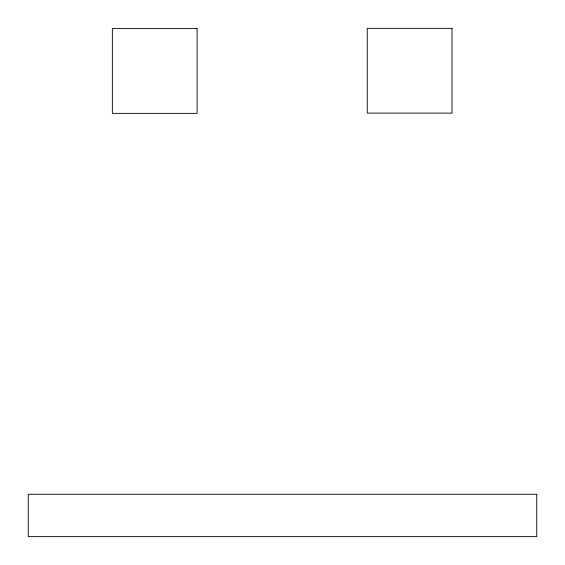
<?xml version="1.0" encoding="UTF-8"?>
<svg xmlns="http://www.w3.org/2000/svg" width="565" height="565" viewBox="0 0 565 565"><rect width="100%" height="100%" fill="white"/><g stroke="black" fill="none" stroke-linecap="round" stroke-linejoin="round"><path stroke-width="0.85" d="M452 28.363L367.25 28.363L367.25 113.113L452 113.113L452 28.363M197.107 28.61L112.357 28.61L112.357 113.36L197.107 113.36L197.107 28.61M536.75 494.262L28.25 494.262L28.25 536.637L536.75 536.637L536.75 494.262"/></g></svg>
